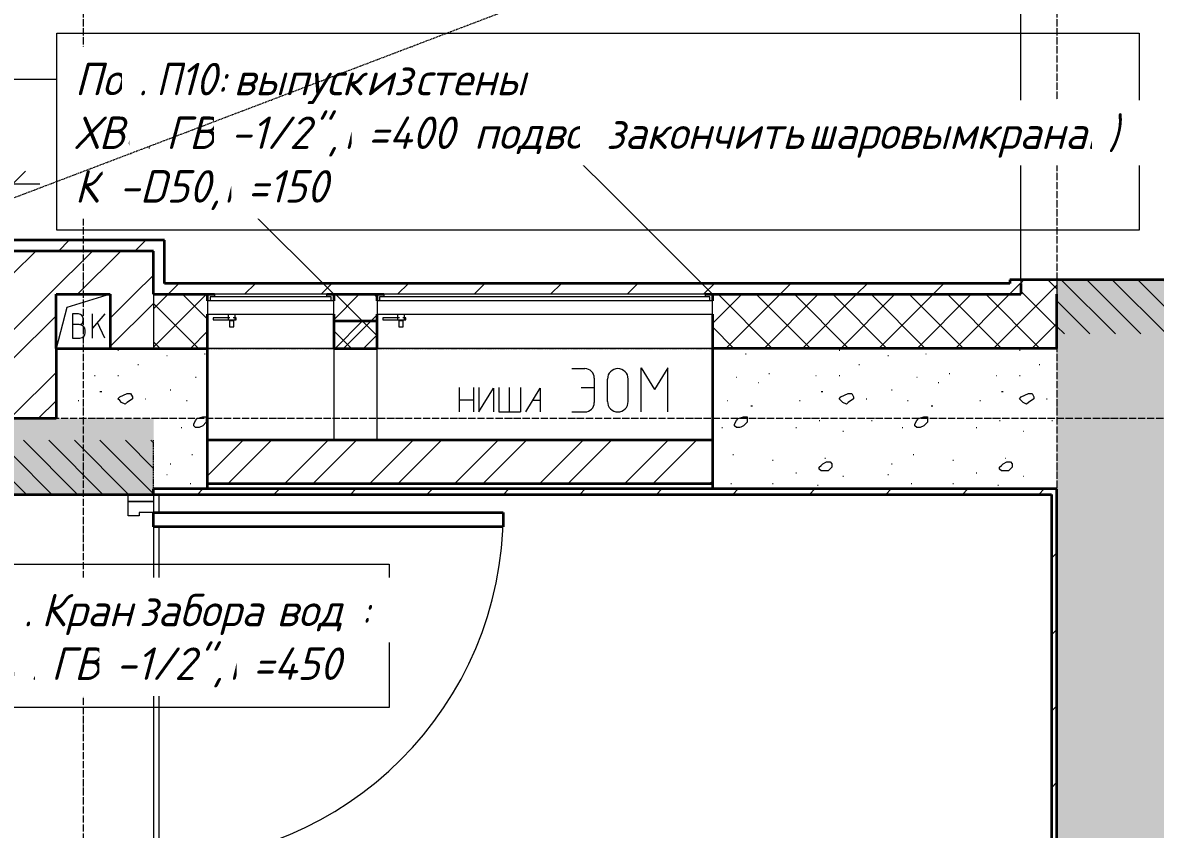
# Model space of a CAD drawing. Header units: millimetres. Extents: x -215207 to 92095, y -30385 to 123050.
# Drawn here: x 66396 to 69537, y 19921 to 22159 of the extents above; entities that cross this region are included whole.
import ezdxf

# ---------------------------------------------------------------- set-up
doc = ezdxf.new("R2010")
doc.units = ezdxf.units.MM
for name, pattern in [('ADSK_Линия сетки', [25, 20, -2.5, 0, -2.5]), ('ADSK_Сверху', [4.5, 3, -1.5]), ('ADSK_Штриховая_ш2 п1_5', [4.5, 3, -1.5])]:
    doc.linetypes.add(name, pattern=pattern)
for name, color, linetype, lineweight in [('Аннотация', 7, 'Continuous', 20), ('Двери', 7, 'Continuous', 9), ('Линии', 7, 'Continuous', 9), ('Оборудование', 7, 'Continuous', 20), ('Оси', 7, 'Continuous', 9), ('Размеры', 7, 'Continuous', 9), ('Стены внутренние', 7, 'Continuous', 20), ('Стены наружные', 7, 'Continuous', 20), ('Стены штриховка', 7, 'Continuous', 9)]:
    doc.layers.add(name, color=color, linetype=linetype, lineweight=lineweight)
doc.layers.add('Двери открывание', color=7, linetype='Continuous', lineweight=9, true_color=0xc0c0c0)
doc.styles.add('GOST Common_2', font='GOST_Common.ttf', dxfattribs={"width": 0.9, "height": 90})
doc.styles.add('GOST Common_I_1', font='GOST_Common Italic.ttf', dxfattribs={"height": 50})
doc.dimstyles.new('ADSK_Основной_1_8_мм_синий', dxfattribs={"dimscale": 304.8, "dimtxt": 90.51435, "dimasz": 0.231955, "dimexe": 0.246063, "dimexo": 0.246063, "dimgap": 0.049213, "dimtad": 1, "dimdec": 0, "dimdsep": 46, "dimtxsty": 'GOST Common_2', "dimblk1": 'OBLIQUE', "dimblk2": 'OBLIQUE', "dimsah": 1, "dimcen": 0.09, "dimdle": 0.246063, "dimazin": 2, "dimtfac": 1, "dimtdec": 4, "dimtix": 1, "dimtmove": 0, "dimatfit": 3, "dimfxl": 0, "dimtvp": 1, "dimtolj": 1, "dimtzin": 0, "dimlwd": 20, "dimlwe": 20, "dimarcsym": 0})
pattern_1 = [(0, (42335, 35), (500, 500), [1.676, -498.324]), (0, (42105, 55), (500, 500), [1.676, -498.324]), (0, (42110, 135), (500, 500), [5, -495]), (0, (42235, 115), (500, 500), [1.676, -498.324]), (0, (42465, 185), (500, 500), [1.676, -498.324]), (0, (42160, 250), (500, 500), [1.676, -498.324]), (0, (42055, 265), (500, 500), [1.676, -498.324]), (0, (42160, 180), (500, 500), [1.676, -498.324]), (0, (42215, 210), (500, 500), [1.676, -498.324]), (0, (42170, 25), (500, 500), [1.676, -498.324]), (0, (42250, 55), (500, 500), [1.676, -498.324]), (0, (42345, 265), (500, 500), [1.676, -498.324]), (0, (42425, 320), (500, 500), [1.676, -498.324]), (0, (42170, 400), (500, 500), [1.676, -498.324]), (0, (42230, 310), (500, 500), [1.676, -498.324]), (0, (42360, 380), (500, 500), [1.676, -498.324]), (0, (42415, 95), (500, 500), [5, -495]), (0, (42435, 160), (500, 500), [1.676, -498.324]), (0, (42350, 110), (500, 500), [1.676, -498.324]), (0, (42475, 380), (500, 500), [1.676, -498.324]), (0, (42400, 240), (500, 500), [1.676, -498.324]), (0, (42375, 175), (500, 500), [1.676, -498.324]), (0, (42305, 140), (500, 500), [1.676, -498.324]), (0, (42185, 335), (500, 500), [1.676, -498.324]), (0, (42125, 325), (500, 500), [1.676, -498.324]), (0, (42040, 410), (500, 500), [1.676, -498.324]), (0, (42295, 405), (500, 500), [1.676, -498.324]), (0, (42280, 325), (500, 500), [1.676, -498.324]), (0, (42295, 235), (500, 500), [1.676, -498.324]), (0, (42095, 180), (500, 500), [1.676, -498.324]), (0, (42050, 110), (500, 500), [1.676, -498.324]), (0, (42040, 35), (500, 500), [1.676, -498.324]), (0, (42435, 285), (500, 500), [1.676, -498.324]), (0, (42475, 445), (500, 500), [1.676, -498.324]), (0, (42365, 460), (500, 500), [1.676, -498.324]), (0, (42305, 435), (500, 500), [1.676, -498.324]), (0, (42120, 450), (500, 500), [1.676, -498.324]), (0, (42035, 330), (500, 500), [1.676, -498.324]), (0, (42100, 375), (500, 500), [1.676, -498.324]), (45, (42160, 115), (0, 499.9994), [7.071, -700.035]), (26.565, (42165, 120), (500.0009, 500), [11.181, -1106.854]), (26.565, (42175, 125), (500.0009, 500), [11.181, -1106.854]), (0, (42185, 130), (500, 500), [10, -490]), (296.565, (42195, 130), (500, -500.0009), [11.181, -1106.854]), (270, (42200, 120), (500, -500), [5, -495]), (213.69, (42200, 115), (-500.0004, -499.99923), [18.028, -1784.748]), (225, (42185, 105), (6e-14, -499.9994), [7.071, -700.035]), (153.435, (42180, 100), (-500.0005, -0.0004), [11.181, -1106.854]), (135, (42170, 105), (-499.9994, 6e-14), [7.071, -700.035]), (135, (42165, 110), (-499.9994, 6e-14), [7.071, -700.035]), (270, (42405, 65), (500, -500), [10, -490]), (45, (42375, 55), (0, 499.9994), [7.071, -700.035]), (225, (42405, 50), (6e-14, -499.9994), [14.142, -692.964]), (180, (42385, 35), (-500, -500), [10, -490]), (90, (42370, 40), (-500, 500), [5, -495]), (135, (42375, 35), (-499.9994, 6e-14), [7.071, -700.035]), (63.435, (42370, 45), (-0.0004, 500.0005), [11.181, -1106.854]), (206.565, (42395, 40), (-500.0009, -500), [11.181, -1106.854]), (270, (42405, 55), (500, -500), [5, -495]), (0, (42395, 65), (500, 500), [10, -490]), (18.435, (42380, 60), (999.99934, 500.00095), [15.811, -1565.327]), (296.565, (42365, 365), (500, -500.0009), [11.181, -1106.854]), (45, (42335, 355), (0, 499.9994), [7.071, -700.035]), (225, (42365, 350), (6e-14, -499.9994), [14.142, -692.964]), (153.435, (42345, 335), (-500.0005, -0.0004), [11.181, -1106.854]), (90, (42330, 340), (-500, 500), [5, -495]), (180, (42335, 340), (-500, -500), [5, -495]), (63.435, (42330, 345), (-0.0004, 500.0005), [11.181, -1106.854]), (206.565, (42355, 340), (-500.0009, -500), [11.181, -1106.854]), (225, (42370, 355), (6e-14, -499.9994), [7.071, -700.035]), (0, (42355, 365), (500, 500), [10, -490]), (18.435, (42340, 360), (999.99934, 500.00095), [15.811, -1565.327]), (315, (42135, 440), (499.9994, 0), [7.071, -700.035]), (45, (42110, 430), (0, 499.9994), [7.071, -700.035]), (225, (42140, 425), (6e-14, -499.9994), [14.142, -692.964]), (180, (42120, 415), (-500, -500), [10, -490]), (90, (42105, 420), (-500, 500), [5, -495]), (135, (42110, 415), (-499.9994, 6e-14), [7.071, -700.035]), (45, (42105, 425), (0, 499.9994), [7.071, -700.035]), (180, (42130, 415), (-500, -500), [10, -490]), (270, (42140, 435), (500, -500), [10, -490]), (0, (42125, 440), (500, 500), [10, -490]), (26.565, (42115, 435), (500.0009, 500), [11.181, -1106.854])]
pattern_2 = [(45, (0, 0), (-35.3553, 35.3553), [])]
pattern_3 = [(45, (42000, 8e-11), (-53.03301, 53.03301), []), (135, (42000, 8e-11), (-53.03301, -53.03301), [])]
pattern_4 = [(45, (42000, 8e-11), (-117.8655, 117.8655), []), (45, (42078.58, 8e-11), (-117.8655, 117.8655), [])]
pattern_5 = [(45, (42000, 8e-11), (-106.066, 106.066), [])]

# ---------------------------------------------------------------- blocks, each defined once
blk = doc.blocks.new('Дверь_Alumark_однопольная с глухим окном_S50 - Дн-4_1_1220х2650 Л_Антипаника-5120931-План 1 этажа _Пищеблок_ - Привязка мокрых точек')
at = {"layer": 'Двери', "lineweight": 20, "true_color": 0xff0000}
h = blk.add_hatch(dxfattribs=at)
h.set_pattern_fill('FP_14', color=1, style=0, pattern_type=2)
h.set_pattern_definition(pattern_2)
h.paths.add_polyline_path([(885, -275), (885, 275), (735, 275), (735, -275)])
h.paths.add_polyline_path([(-485, 275), (-635, 275), (-635, -275), (-485, -275)])
at = {"layer": 'Двери', "lineweight": 35}
for p, q in [((651, 1387), (642, 1387)), ((642, 1387), (642, 1377)), ((651, 1293), (651, 1387)), ((610, 1367), (601, 1367)), ((601, 1367), (601, 1293)), ((642, 1377), (610, 1377)), ((610, 1377), (610, 1367)), ((601, 1293), (618, 1293)), ((618, 1293), (618, 1311)), ((618, 1311), (642, 1311)), ((642, 1311), (642, 1293)), ((642, 1293), (651, 1293)), ((601, 389), (601, 315)), ((601, 389), (618, 389)), ((618, 389), (618, 371)), ((642, 389), (651, 389)), ((642, 371), (642, 389)), ((651, 295), (651, 389)), ((618, 371), (642, 371)), ((601, 315), (610, 315)), ((610, 315), (610, 305)), ((610, 305), (642, 305)), ((642, 305), (642, 295)), ((642, 295), (651, 295))]:
    blk.add_line(p, q, dxfattribs=at)
at = {"layer": 'Двери'}
for p, q in [((601, 1293), (601, 389)), ((618, 371), (618, 1311)), ((618, 1311), (642, 1311)), ((642, 1311), (642, 371)), ((651, 389), (651, 1293)), ((642, 371), (618, 371)), ((-485, 275), (-485, 225)), ((-465, 275), (-485, 275)), ((-465, 225), (-465, 275)), ((-426, 275), (-465, 275)), ((-465, 275), (-465, 225)), ((-426, 266), (-426, 275)), ((-411, 266), (-426, 266)), ((-411, 234), (-411, 266)), ((676, 266), (661, 266)), ((661, 266), (661, 234)), ((676, 275), (676, 266)), ((715, 275), (676, 275)), ((735, 275), (715, 275)), ((715, 275), (715, 225)), ((715, 225), (715, 275)), ((735, 225), (735, 275)), ((-485, 225), (-465, 225)), ((-465, 225), (-401, 225)), ((-401, 234), (-411, 234)), ((-401, 225), (-401, 234)), ((661, 234), (651, 234)), ((651, 234), (651, 225)), ((651, 225), (715, 225)), ((715, 225), (735, 225))]:
    blk.add_line(p, q, dxfattribs=at)
at = {"layer": 'Двери', "linetype": 'ADSK_Штриховая_ш2 п1_5'}
for p, q in [((-485, 275), (-635, 275)), ((-485, -275), (-485, 275)), ((885, 275), (735, 275)), ((735, 275), (735, -275)), ((-635, -275), (-485, -275)), ((735, -275), (885, -275))]:
    blk.add_line(p, q, dxfattribs=at)
at = {"layer": 'Двери открывание'}
blk.add_arc((671, 295), 1092, 91.0494, 180, dxfattribs=at)
blk = doc.blocks.new('AC_Дверь_Однопольная_Стальная - Дв-18_3__1_1840х1070h_Пр_Металл EI30-7893371-План 1 этажа _Пищеблок_ - Привязка мокрых точек')
at = {"layer": 'Двери', "lineweight": 20, "true_color": 0xff0000}
h = blk.add_hatch(dxfattribs=at)
h.set_pattern_fill('FP_14', color=1, style=0, pattern_type=2)
h.set_pattern_definition(pattern_2)
h.paths.add_polyline_path([(685, -163), (684.7, 195), (535, 195), (535, -195), (685, -195)])
h.paths.add_polyline_path([(-535, -163), (-535, 195), (-685, 195), (-685, -195), (-535, -195)])
at = {"layer": 'Двери', "lineweight": 35}
for p, q in [((-485, 1165), (-445, 1165)), ((-485, 195), (-485, 1165)), ((-445, 1165), (-445, 195)), ((-445, 195), (-485, 195))]:
    blk.add_line(p, q, dxfattribs=at)
at = {"layer": 'Двери', "linetype": 'ADSK_Штриховая_ш2 п1_5'}
for p, q in [((-535, 195), (-685, 195)), ((-535, -195), (-535, 195)), ((685, 195), (535, 195)), ((535, 195), (535, -195)), ((-685, -195), (-535, -195)), ((535, -195), (685, -195))]:
    blk.add_line(p, q, dxfattribs=at)
at = {"layer": 'Двери'}
for p, q in [((-535, 195), (-515, 195)), ((-535, 125), (-535, 195)), ((-515, 195), (-485, 195)), ((-515, 125), (-515, 195)), ((-515, 195), (-515, 125)), ((-485, 195), (-485, 155)), ((485, 195), (515, 195)), ((485, 155), (485, 195)), ((515, 195), (515, 125)), ((515, 195), (535, 195)), ((515, 125), (515, 195)), ((535, 195), (535, 125)), ((-485, 155), (-475, 155)), ((-475, 155), (-475, 125)), ((475, 155), (485, 155)), ((475, 125), (475, 155)), ((-515, 125), (-535, 125)), ((-475, 125), (-515, 125)), ((515, 125), (475, 125)), ((535, 125), (515, 125))]:
    blk.add_line(p, q, dxfattribs=at)
blk.add_arc((-485, 195), 970, 0, 90, dxfattribs=at)
blk = doc.blocks.new('Люк _Пчела_ EI 60 однодверный под покраску - Лк-9л_э__2100х930-6694528-План 1 этажа _Пищеблок_ - Привязка мокрых точек')
at = {"layer": 'Оборудование'}
for p, q in [((590, 75), (-67.6, 732.6)), ((-333, 67), (-333, 57.3)), ((582, 68), (-332, 68)), ((571, 75), (-321, 75)), ((-321, 75), (-321, 69.5)), ((571, 69.5), (571, 75)), ((583, 57.3), (583, 67)), ((-340, 56.4), (-340, 20)), ((589.1, 57.3), (-339.1, 57.3)), ((590, 20), (590, 56.4)), ((-340, 20), (590, 20)), ((-278.3, 9.6), (-324.2, 9.6)), ((-324.2, 9.6), (-324.2, 4.6)), ((-324.2, 4.6), (-278.3, 4.6)), ((-283.2, 20), (-283.2, 4.1)), ((-283.2, 4.1), (-263.9, 4.1)), ((-281.6, 4.1), (-279.6, 2.1)), ((-279.6, 2.1), (-279.6, -15.3)), ((-279.6, 2.1), (-267.4, 2.1)), ((-260.4, 9.6), (-268.7, 9.6)), ((-268.7, 4.6), (-260.4, 4.6)), ((-267.4, 2.1), (-265.4, 4.1)), ((-267.4, -15.3), (-267.4, 2.1)), ((-263.9, 4.1), (-263.9, 20)), ((-260.4, 4.6), (-260.4, 9.6)), ((-279.6, -15.3), (-267.4, -15.3))]:
    blk.add_line(p, q, dxfattribs=at)
for points, knots in [([(-332, 68), (-332.1, 68), (-332.3, 68), (-332.4, 67.9), (-332.5, 67.9), (-332.6, 67.8), (-332.8, 67.7), (-332.9, 67.5), (-333, 67.3), (-333, 67.1), (-333, 67)], [0, 0, 0, 0, 0.166667, 0.25, 0.333333, 0.416667, 0.541667, 0.666667, 0.833333, 1, 1, 1, 1]), ([(-321, 69.5), (-321, 69.4), (-321, 69.2), (-321.1, 68.9), (-321.2, 68.8), (-321.3, 68.6), (-321.4, 68.4), (-321.6, 68.3), (-321.8, 68.2), (-321.9, 68.1), (-322.2, 68), (-322.4, 68), (-322.5, 68)], [0, 0, 0, 0, 0.166667, 0.25, 0.333333, 0.416667, 0.5, 0.583333, 0.666667, 0.75, 0.833333, 1, 1, 1, 1]), ([(572.5, 68), (572.4, 68), (572.2, 68), (571.9, 68.1), (571.8, 68.2), (571.6, 68.3), (571.4, 68.4), (571.3, 68.6), (571.2, 68.8), (571.1, 68.9), (571, 69.2), (571, 69.4), (571, 69.5)], [-1, -1, -1, -1, -0.833333, -0.75, -0.666667, -0.583333, -0.5, -0.416667, -0.333333, -0.25, -0.166667, 0, 0, 0, 0]), ([(583, 67), (583, 67.1), (583, 67.3), (582.9, 67.5), (582.8, 67.7), (582.6, 67.8), (582.5, 67.9), (582.4, 67.9), (582.3, 68), (582.1, 68), (582, 68)], [-1, -1, -1, -1, -0.833333, -0.666667, -0.541667, -0.416667, -0.333333, -0.25, -0.166667, 0, 0, 0, 0]), ([(-339.1, 57.3), (-339.2, 57.3), (-339.3, 57.3), (-339.4, 57.2), (-339.6, 57.2), (-339.7, 57), (-339.9, 56.8), (-340, 56.6), (-340, 56.5), (-340, 56.4)], [0, 0, 0, 0, 0.166667, 0.25, 0.333333, 0.5, 0.666667, 0.833333, 1, 1, 1, 1]), ([(590, 56.4), (590, 56.5), (590, 56.6), (589.9, 56.8), (589.7, 57), (589.6, 57.2), (589.4, 57.2), (589.3, 57.3), (589.2, 57.3), (589.1, 57.3)], [-1, -1, -1, -1, -0.833333, -0.666667, -0.5, -0.333333, -0.25, -0.166667, 0, 0, 0, 0])]:
    blk.add_open_spline(points, degree=3, knots=knots, dxfattribs=at)
blk = doc.blocks.new('ADSK_Дверь_Проем - ADSK_Дверь_Проем-6810065-План 1 этажа _Пищеблок_ - Привязка мокрых точек')
at = {"layer": 'Двери', "linetype": 'ADSK_Штриховая_ш2 п1_5'}
for p, q in [((-700, 195), (700, 195)), ((-700, -195), (700, -195))]:
    blk.add_line(p, q, dxfattribs=at)
blk = doc.blocks.new('Люк _Пчела_ EI 60 однодверный под покраску - Лк-5л_Э__2100х350-6810712-План 1 этажа _Пищеблок_ - Привязка мокрых точек')
at = {"layer": 'Оборудование'}
for p, q in [((300, 75), (52.5, 322.5)), ((-43, 67), (-43, 57.3)), ((292, 68), (-42, 68)), ((281, 75), (-31, 75)), ((-31, 75), (-31, 69.5)), ((281, 69.5), (281, 75)), ((293, 57.3), (293, 67)), ((-50, 56.4), (-50, 20)), ((299.1, 57.3), (-49.1, 57.3)), ((300, 20), (300, 56.4)), ((-50, 20), (300, 20)), ((11.7, 9.6), (-34.2, 9.6)), ((-34.2, 9.6), (-34.2, 4.6)), ((-34.2, 4.6), (11.7, 4.6)), ((6.8, 20), (6.8, 4.1)), ((6.8, 4.1), (26.1, 4.1)), ((8.4, 4.1), (10.4, 2.1)), ((10.4, 2.1), (10.4, -15.3)), ((10.4, 2.1), (22.6, 2.1)), ((29.6, 9.6), (21.3, 9.6)), ((21.3, 4.6), (29.6, 4.6)), ((22.6, 2.1), (24.6, 4.1)), ((22.6, -15.3), (22.6, 2.1)), ((26.1, 4.1), (26.1, 20)), ((29.6, 4.6), (29.6, 9.6)), ((10.4, -15.3), (22.6, -15.3))]:
    blk.add_line(p, q, dxfattribs=at)
for points, knots in [([(-42, 68), (-42.1, 68), (-42.3, 68), (-42.4, 67.9), (-42.5, 67.9), (-42.6, 67.8), (-42.8, 67.7), (-42.9, 67.5), (-43, 67.3), (-43, 67.1), (-43, 67)], [0, 0, 0, 0, 0.166667, 0.25, 0.333333, 0.416667, 0.541667, 0.666667, 0.833333, 1, 1, 1, 1]), ([(-31, 69.5), (-31, 69.4), (-31, 69.2), (-31.1, 68.9), (-31.2, 68.8), (-31.3, 68.6), (-31.4, 68.4), (-31.6, 68.3), (-31.8, 68.2), (-31.9, 68.1), (-32.2, 68), (-32.4, 68), (-32.5, 68)], [0, 0, 0, 0, 0.166667, 0.25, 0.333333, 0.416667, 0.5, 0.583333, 0.666667, 0.75, 0.833333, 1, 1, 1, 1]), ([(282.5, 68), (282.4, 68), (282.2, 68), (281.9, 68.1), (281.8, 68.2), (281.6, 68.3), (281.4, 68.4), (281.3, 68.6), (281.2, 68.8), (281.1, 68.9), (281, 69.2), (281, 69.4), (281, 69.5)], [-1, -1, -1, -1, -0.833333, -0.75, -0.666667, -0.583333, -0.5, -0.416667, -0.333333, -0.25, -0.166667, 0, 0, 0, 0]), ([(293, 67), (293, 67.1), (293, 67.3), (292.9, 67.5), (292.8, 67.7), (292.6, 67.8), (292.5, 67.9), (292.4, 67.9), (292.3, 68), (292.1, 68), (292, 68)], [-1, -1, -1, -1, -0.833333, -0.666667, -0.541667, -0.416667, -0.333333, -0.25, -0.166667, 0, 0, 0, 0]), ([(-49.1, 57.3), (-49.2, 57.3), (-49.3, 57.3), (-49.4, 57.2), (-49.6, 57.2), (-49.7, 57), (-49.9, 56.8), (-50, 56.6), (-50, 56.5), (-50, 56.4)], [0, 0, 0, 0, 0.166667, 0.25, 0.333333, 0.5, 0.666667, 0.833333, 1, 1, 1, 1]), ([(300, 56.4), (300, 56.5), (300, 56.6), (299.9, 56.8), (299.7, 57), (299.6, 57.2), (299.4, 57.2), (299.3, 57.3), (299.2, 57.3), (299.1, 57.3)], [-1, -1, -1, -1, -0.833333, -0.666667, -0.5, -0.333333, -0.25, -0.166667, 0, 0, 0, 0])]:
    blk.add_open_spline(points, degree=3, knots=knots, dxfattribs=at)
blk = doc.blocks.new('_Oblique')
at = {"color": 0, "linetype": 'ByBlock', "lineweight": -2}
blk.add_line((-0.5, -0.5), (0.5, 0.5), dxfattribs=at)
blk = doc.blocks.new('*D742')
at = {"layer": 'Defpoints', "color": 0, "transparency": 16777216}
for p in [(66369, 21711.9), (66094, 21615.3), (66369, 21525.3)]:
    blk.add_point(p, dxfattribs=at)
at = {"layer": 'Размеры', "color": 0, "lineweight": 20, "transparency": 16777216}
for p, q in [((66094, 21690.3), (66094, 21786.9)), ((66369, 21600.3), (66369, 21786.9)), ((66019, 21711.9), (66444, 21711.9))]:
    blk.add_line(p, q, dxfattribs=at)
at = {"layer": 'Размеры', "color": 0, "lineweight": 20, "transparency": 16777216, "xscale": 70.7, "yscale": 70.7, "zscale": 70.7, "rotation": 180}
blk.add_blockref('_Oblique', (66094, 21711.9), dxfattribs=at)
at = {"layer": 'Размеры', "color": 0, "lineweight": 20, "transparency": 16777216, "xscale": 70.7, "yscale": 70.7, "zscale": 70.7}
blk.add_blockref('_Oblique', (66369, 21711.9), dxfattribs=at)
at = {"layer": 'Размеры', "color": 0, "lineweight": 20, "transparency": 16777216, "insert": (66231.5, 21771.9), "char_height": 90, "width": 204.348, "attachment_point": 5, "style": 'GOST Common_2'}
blk.add_mtext('\\A1;275', dxfattribs=at)

msp = doc.modelspace()

# ---------------------------------------------------------------- hatches: boundary and pattern name
at = {"layer": 'Стены внутренние', "lineweight": 9, "true_color": 0xc0c0c0}
h = msp.add_hatch(dxfattribs=at)
h.set_pattern_fill('FP_1', color=9, style=0, pattern_type=2)
h.set_pattern_definition(pattern_1)
h.paths.add_polyline_path([(69562, 14810.3), (69814, 14810.3), (69814, 18000.3), (69264, 18000.3), (69264, 14810.3)])
h.paths.add_polyline_path([(69814, 19700.3), (69814, 21445.3), (69264, 21445.3), (69264, 19700.3), (69764, 19700.3)])
h.paths.add_polyline_path([(69814, 22665.3), (69814, 26760.3), (69264, 26760.3), (69264, 22665.3), (69764, 22665.3)])
at = {"layer": 'Стены внутренние', "lineweight": 9}
h = msp.add_hatch(dxfattribs=at)
h.set_pattern_fill('FP_16', color=256, style=0, pattern_type=2)
h.set_pattern_definition(pattern_3)
h.paths.add_polyline_path([(69260.2, 21405.3), (69264, 21405.3), (69264, 21445.3), (69164, 21445.3), (69164, 21405.3)])
h.paths.add_polyline_path([(69164, 22665.3), (69264, 22665.3), (69264, 22705.3), (69164, 22705.3)])
h = msp.add_hatch(dxfattribs=at)
h.set_pattern_fill('FP_16', color=256, style=0, pattern_type=2)
h.set_pattern_definition(pattern_3)
h.paths.add_polyline_path([(67354.1, 21255.3), (67379, 21255.3), (67379, 21405.3), (67259, 21405.3), (67259, 21255.3)])
h.paths.add_polyline_path([(66877.5, 21255.3), (66909, 21255.3), (66909, 21405.3), (66759, 21405.3), (66759, 21255.3)])
h.paths.add_polyline_path([(69264, 21255.3), (69264, 21405.3), (68309, 21405.3), (68309, 21255.3), (69260.2, 21255.3)])
at = {"layer": 'Стены внутренние', "lineweight": 9, "true_color": 0xc0c0c0}
h = msp.add_hatch(dxfattribs=at)
h.set_pattern_fill('FP_1', color=9, style=0, pattern_type=2)
h.set_pattern_definition(pattern_1)
h.paths.add_polyline_path([(68309, 20865.3), (69264, 20865.3), (69264, 21255.3), (68309, 21255.3), (68309, 21062.2)])
h.paths.add_polyline_path([(66909, 20865.3), (66909, 21255.3), (66489, 21255.3), (66489, 21060.3), (66759, 21060.3), (66759, 20865.3)])
h = msp.add_hatch(dxfattribs=at)
h.set_pattern_fill('FP_1', color=9, style=0, pattern_type=2)
h.set_pattern_definition(pattern_1)
h.paths.add_polyline_path([(66401, 15360.3), (66759, 15360.3), (66759, 19735.3), (66369, 19735.3), (66369, 15360.3)])
h.paths.add_polyline_path([(66759, 20850.3), (66759, 21060.3), (66369, 21060.3), (66369, 20850.3), (66689, 20850.3)])
at = {"layer": 'Стены наружные', "lineweight": 9}
h = msp.add_hatch(dxfattribs=at)
h.set_pattern_fill('FP_22', color=256, style=0, pattern_type=2)
h.set_pattern_definition(pattern_5)
h.paths.add_polyline_path([(69134, 21435.3), (69164, 21435.3), (69164, 21445.3), (69134, 21445.3)])
h.paths.add_polyline_path([(69134, 22665.3), (69164, 22665.3), (69164, 22705.3), (69134, 22705.3), (69134, 22675.3)])
h = msp.add_hatch(dxfattribs=at)
h.set_pattern_fill('FP_22', color=256, style=0, pattern_type=2)
h.set_pattern_definition(pattern_5)
h.paths.add_polyline_path([(66759, 21525.3), (66759, 21555.3), (66369, 21555.3), (66369, 21525.3), (66401, 21525.3)])
h = msp.add_hatch(dxfattribs=at)
h.set_pattern_fill('FP_13', color=256, style=0, pattern_type=2)
h.set_pattern_definition(pattern_4)
h.paths.add_polyline_path([(66401, 21405.3), (66759, 21405.3), (66759, 21525.3), (66369, 21525.3), (66369, 21405.3)])
h = msp.add_hatch(dxfattribs=at)
h.set_pattern_fill('FP_22', color=256, style=0, pattern_type=2)
h.set_pattern_definition(pattern_5)
h.paths.add_polyline_path([(67532.8, 21405.3), (69164, 21405.3), (69164, 21435.3), (66759, 21435.3), (66759, 21405.3), (67473.2, 21405.3)])
h = msp.add_hatch(dxfattribs=at)
h.set_pattern_fill('FP_13', color=256, style=0, pattern_type=2)
h.set_pattern_definition(pattern_4)
h.paths.add_polyline_path([(66401, 21060.3), (66489, 21060.3), (66489, 21405.3), (66369, 21405.3), (66369, 21060.3)])
h = msp.add_hatch(dxfattribs=at)
h.set_pattern_fill('FP_13', color=256, style=0, pattern_type=2)
h.set_pattern_definition(pattern_4)
h.paths.add_polyline_path([(66759, 21255.3), (66759, 21405.3), (66639, 21405.3), (66639, 21255.3)])
h = msp.add_hatch(dxfattribs=at)
h.set_pattern_fill('FP_13', color=256, style=0, pattern_type=2)
h.set_pattern_definition(pattern_4)
h.paths.add_polyline_path([(67354.1, 21255.3), (67379, 21255.3), (67379, 21330.3), (67259, 21330.3), (67259, 21255.3)])
h = msp.add_hatch(dxfattribs=at)
h.set_pattern_fill('FP_13', color=256, style=0, pattern_type=2)
h.set_pattern_definition(pattern_4)
h.paths.add_polyline_path([(66909, 20880.3), (68309, 20880.3), (68309, 21000.3), (66909, 21000.3)])
h = msp.add_hatch(dxfattribs=at)
h.set_pattern_fill('FP_22', color=256, style=0, pattern_type=2)
h.set_pattern_definition(pattern_5)
h.paths.add_polyline_path([(68307.1, 20850.3), (69249, 20850.3), (69249, 20865.3), (66759, 20865.3), (66759, 20850.3), (67354.1, 20850.3)])
h = msp.add_hatch(dxfattribs=at)
h.set_pattern_fill('FP_22', color=256, style=0, pattern_type=2)
h.set_pattern_definition(pattern_5)
h.paths.add_polyline_path([(69249, 19835.3), (69264, 19835.3), (69264, 20865.3), (69249, 20865.3), (69249, 19850.3)])

# ---------------------------------------------------------------- linework, layer by layer
at = {"lineweight": 20}
for p, q in [((66639, 21405.3), (66518.6, 21368.6)), ((66518.6, 21368.6), (66489, 21255.3)), ((66551.3, 21350.7), (66534.6, 21350.7)), ((66534.6, 21350.7), (66534.6, 21284)), ((66564.2, 21332.2), (66564.2, 21337.7)), ((66623.5, 21350.7), (66590.1, 21311)), ((66590.1, 21284), (66590.1, 21350.7)), ((66553.1, 21321.1), (66534.6, 21321.1)), ((66569.8, 21298.8), (66569.8, 21304.4)), ((66623.5, 21284), (66603.5, 21326.9)), ((66534.6, 21284), (66555, 21284)), ((67259, 21255.3), (67259, 21000.3))]:
    msp.add_line(p, q, dxfattribs=at)
for centre, radius, start, end in [((66551.3, 21337.7), 13, 0, 90), ((66553.1, 21332.2), 11.1, 270, 0), ((66553.1, 21304.4), 16.7, 0, 90), ((66555, 21298.8), 14.8, 270, 0)]:
    msp.add_arc(centre, radius, start, end, dxfattribs=at)
at = {"layer": 'Аннотация', "color": 5, "lineweight": 9, "true_color": 0x0000ff}
msp.add_line((66197.3, 22002.3), (66490.5, 22002.3), dxfattribs=at)
at = {"layer": 'Аннотация', "color": 5, "lineweight": 9, "true_color": 0x0000ff, "flags": 128}
for points in [[(66490.5, 22129.7), (69492.6, 22129.7), (69492.6, 21583.2), (66490.5, 21583.2)], [(66171.8, 20656.8), (67412.1, 20656.8), (67412.1, 20258.8), (66171.8, 20258.8)]]:
    msp.add_lwpolyline(points, close=True, dxfattribs=at)
at = {"layer": 'Линии', "lineweight": 20}
for p, q in [((67379, 21000.3), (67379, 21255.3)), ((67379, 21000.3), (67379, 21255.3)), ((67918.8, 21199), (67955.3, 21199)), ((67918.8, 21199), (67955.3, 21199)), ((67981.4, 21172.9), (67981.4, 21105.1)), ((67981.4, 21172.9), (67981.4, 21105.1)), ((68111.8, 21201.6), (68148.4, 21141.6)), ((68111.8, 21079), (68111.8, 21201.6)), ((68111.8, 21201.6), (68148.4, 21141.6)), ((68111.8, 21079), (68111.8, 21201.6)), ((68184.9, 21201.6), (68148.4, 21141.6)), ((68184.9, 21201.6), (68148.4, 21141.6)), ((68184.9, 21079), (68184.9, 21201.6)), ((68184.9, 21079), (68184.9, 21201.6)), ((67606.4, 21146.9), (67606.4, 21079)), ((67606.4, 21146.9), (67606.4, 21079)), ((67646.4, 21146.9), (67646.4, 21079)), ((67646.4, 21146.9), (67646.4, 21079)), ((67661.4, 21146.9), (67661.4, 21079)), ((67661.4, 21146.9), (67661.4, 21079)), ((67661.4, 21079), (67701.4, 21144.7)), ((67661.4, 21079), (67701.4, 21144.7)), ((67701.4, 21144.7), (67701.4, 21079)), ((67701.4, 21144.7), (67701.4, 21079)), ((67716.4, 21146.9), (67716.4, 21079)), ((67716.4, 21146.9), (67716.4, 21079)), ((67746.4, 21079), (67746.4, 21146.9)), ((67746.4, 21079), (67746.4, 21146.9)), ((67776.4, 21146.9), (67776.4, 21079)), ((67776.4, 21146.9), (67776.4, 21079)), ((67791.4, 21079), (67831.4, 21144.7)), ((67791.4, 21079), (67831.4, 21144.7)), ((67831.4, 21144.7), (67831.4, 21079)), ((67831.4, 21144.7), (67831.4, 21079)), ((67944.9, 21146.9), (67981.4, 21146.9)), ((67944.9, 21146.9), (67981.4, 21146.9)), ((68017.9, 21107.7), (68017.9, 21170.3)), ((68017.9, 21107.7), (68017.9, 21170.3)), ((68075.3, 21107.7), (68075.3, 21170.3)), ((68075.3, 21107.7), (68075.3, 21170.3)), ((67606.4, 21112.9), (67646.4, 21112.9)), ((67606.4, 21112.9), (67646.4, 21112.9)), ((67811.4, 21111.9), (67831.4, 21111.9)), ((67811.4, 21111.9), (67831.4, 21111.9)), ((67716.4, 21079), (67776.4, 21079)), ((67716.4, 21079), (67776.4, 21079)), ((67918.8, 21079), (67955.3, 21079)), ((67918.8, 21079), (67955.3, 21079))]:
    msp.add_line(p, q, dxfattribs=at)
for centre, radius, start, end in [((67955.3, 21172.9), 26.1, 0, 90), ((68046.6, 21170.3), 28.7, 0, 180), ((67955.3, 21105.1), 26.1, 270, 0), ((68046.6, 21107.7), 28.7, 180, 0)]:
    msp.add_arc(centre, radius, start, end, dxfattribs=at)
at = {"layer": 'Оси', "linetype": 'ADSK_Линия сетки'}
for p, q in [((66564, 28870.2), (66564, 13115.3)), ((69264, 28870.2), (69264, 13115.3)), ((72421, 21060.3), (57015.2, 21060.3))]:
    msp.add_line(p, q, dxfattribs=at)
at = {"layer": 'Стены внутренние'}
for p, q in [((69164, 21445.3), (69164, 22665.3)), ((69264, 21445.3), (69264, 21405.3)), ((67259, 21255.3), (66909, 21255.3)), ((68309, 21255.3), (67379, 21255.3)), ((66759, 20800.3), (66759, 19830.3))]:
    msp.add_line(p, q, dxfattribs=at)
at = {"layer": 'Стены внутренние', "lineweight": 35}
for p, q in [((69814, 21445.3), (69164, 21445.3)), ((69164, 21435.3), (69164, 21405.3)), ((66909, 21386.9), (66909, 21405.3)), ((67259, 21405.3), (67259, 21386.9)), ((67379, 21386.9), (67379, 21405.3)), ((68309, 21405.3), (68309, 21386.9)), ((69264, 21255.3), (69264, 21405.3)), ((66909, 20865.3), (66909, 21350.3)), ((67259, 21350.3), (67259, 21330.3)), ((67379, 21330.3), (67379, 21350.3)), ((68309, 21350.3), (68309, 20865.3)), ((66489, 21255.3), (66489, 21060.3)), ((66489, 21255.3), (66909, 21255.3)), ((67259, 21255.3), (67379, 21255.3)), ((69264, 21255.3), (68309, 21255.3)), ((66489, 21060.3), (66369, 21060.3)), ((66759, 20850.3), (66759, 20865.3)), ((66369, 20850.3), (66759, 20850.3))]:
    msp.add_line(p, q, dxfattribs=at)
at = {"layer": 'Стены наружные', "lineweight": 35}
for p, q in [((66789, 21555.3), (66339, 21555.3)), ((66789, 21435.3), (66789, 21555.3)), ((66759, 21525.3), (66369, 21525.3)), ((66759, 21405.3), (66759, 21525.3)), ((69134, 21435.3), (66789, 21435.3)), ((69164, 21445.3), (69134, 21445.3)), ((69134, 21445.3), (69134, 21435.3)), ((66489, 21405.3), (66639, 21405.3)), ((66489, 21255.3), (66489, 21405.3)), ((66639, 21405.3), (66639, 21255.3)), ((66759, 21405.3), (66928, 21405.3)), ((67240, 21405.3), (67398, 21405.3)), ((68290, 21405.3), (69164, 21405.3)), ((67379, 21330.3), (67259, 21330.3)), ((67259, 21330.3), (67259, 21255.3)), ((67379, 21255.3), (67379, 21330.3)), ((68309, 21000.3), (66909, 21000.3)), ((69264, 20865.3), (66759, 20865.3)), ((66909, 20880.3), (68309, 20880.3)), ((69264, 19700.3), (69264, 20865.3)), ((66759, 20850.3), (69249, 20850.3)), ((69249, 20850.3), (69249, 19850.3))]:
    msp.add_line(p, q, dxfattribs=at)
at = {"layer": 'Стены наружные'}
for p, q in [((66774, 20850.3), (66774, 20800.3)), ((66774, 20760.3), (66774, 19780.3))]:
    msp.add_line(p, q, dxfattribs=at)
at = {"layer": 'Стены штриховка'}
for p, q in [((69164, 21445.3), (69164, 21435.3)), ((66759, 21405.3), (66759, 21255.3))]:
    msp.add_line(p, q, dxfattribs=at)

# ---------------------------------------------------------------- block references
at = {"layer": 'Двери', "linetype": 'ADSK_Штриховая_ш2 п1_5', "rotation": 269.9999999999999}
for name, p in [('Дверь_Alumark_однопольная с глухим окном_S50 - Дн-4_1_1220х2650 Л_Антипаника-5120931-План 1 этажа _Пищеблок_ - Привязка мокрых точек', (69539, 22180.3)), ('AC_Дверь_Однопольная_Стальная - Дв-18_3__1_1840х1070h_Пр_Металл EI30-7893371-План 1 этажа _Пищеблок_ - Привязка мокрых точек', (66564, 20315.3))]:
    msp.add_blockref(name, p, dxfattribs=at)
at = {"layer": 'Двери'}
msp.add_blockref('ADSK_Дверь_Проем - ADSK_Дверь_Проем-6810065-План 1 этажа _Пищеблок_ - Привязка мокрых точек', (67609, 21060.3), dxfattribs=at)
at = {"layer": 'Оборудование'}
for name, p in [('Люк _Пчела_ EI 60 однодверный под покраску - Лк-9л_э__2100х930-6694528-План 1 этажа _Пищеблок_ - Привязка мокрых точек', (67719, 21330.3)), ('Люк _Пчела_ EI 60 однодверный под покраску - Лк-5л_Э__2100х350-6810712-План 1 этажа _Пищеблок_ - Привязка мокрых точек', (66959, 21330.3))]:
    msp.add_blockref(name, p, dxfattribs=at)

# ---------------------------------------------------------------- dimensions: what is measured, and where the dimension line sits
at = {"layer": 'Размеры', "color": 5, "lineweight": 20, "true_color": 0x0000ff}
dim = msp.add_linear_dim(base=(66369, 21711.9), p1=(66094, 21615.3), p2=(66369, 21525.3), dimstyle='ADSK_Основной_1_8_мм_синий', override={"dimpost": '<>', "dimfxl": 289.352726}, dxfattribs=at)
dim.commit()
dim.dimension.update_dxf_attribs({"geometry": '*D742', "text_midpoint": (66231.5, 21771.9)})

# ---------------------------------------------------------------- next in the draw order: texts
at = {"layer": 'Аннотация', "color": 5, "lineweight": 9, "true_color": 0x0000ff, "char_height": 90, "width": 212.848, "attachment_point": 1, "style": 'GOST Common_I_1', "bg_fill": 2}
for insert in [(66540.5, 22047.3), (66221.8, 20574.4)]:
    msp.add_mtext('Поз', dxfattribs=dict(at, insert=insert))

# ---------------------------------------------------------------- next in the draw order: texts
at = {"layer": 'Аннотация', "color": 5, "lineweight": 9, "true_color": 0x0000ff, "char_height": 90, "width": 61.329, "attachment_point": 1, "style": 'GOST Common_I_1', "bg_fill": 2}
for insert in [(66716.1, 22047.3), (66397.5, 20574.4)]:
    msp.add_mtext('. ', dxfattribs=dict(at, insert=insert))

# ---------------------------------------------------------------- next in the draw order: texts
at = {"layer": 'Аннотация', "color": 5, "lineweight": 9, "true_color": 0x0000ff, "char_height": 90, "attachment_point": 1, "style": 'GOST Common_I_1', "bg_fill": 2}
for s, insert, width in [('\\fGOST Common|b0|i1|c204|p34|;\\W.9;П', (66766.7, 22047.3), 79.367), ('Кран', (66448.1, 20574.4), 295.823)]:
    msp.add_mtext(s, dxfattribs=dict(at, insert=insert, width=width))

# ---------------------------------------------------------------- next in the draw order: texts
for s, insert, width in [('10: ', (66832.2, 22047.3), 180.38), ('\\fGOST Common|b0|i1|c204|p34|;\\W.9; ', (66692.1, 20574.4), 32.468), ('ХВС', (66221.8, 20425.6), 238.101)]:
    msp.add_mtext(s, dxfattribs=dict(at, insert=insert, width=width))

# ---------------------------------------------------------------- next in the draw order: texts
for s, insert, width in [('выпуск', (66981.1, 22047.3), 411.266), ('ХВС', (66540.5, 21898.5), 238.101), ('забора', (66718.9, 20574.4), 429.304), ('\\fGOST Common|b0|i1|c204|p34|;\\W.9;/', (66418.3, 20425.6), 68.544)]:
    msp.add_mtext(s, dxfattribs=dict(at, insert=insert, width=width))

# ---------------------------------------------------------------- next in the draw order: texts
for s, insert, width in [('\\fGOST Common|b0|i1|c204|p34|;\\W.9; ', (67320.4, 22047.3), 32.468), ('\\fGOST Common|b0|i1|c204|p34|;\\W.9;/', (66737, 21898.5), 68.544), ('\\fGOST Common|b0|i1|c204|p34|;\\W.9; ', (67073.1, 20574.4), 32.468), ('ГВС', (66474.9, 20425.6), 216.456)]:
    msp.add_mtext(s, dxfattribs=dict(at, insert=insert, width=width))

# ---------------------------------------------------------------- next in the draw order: texts
for s, insert, width in [('из', (67347.2, 22047.3), 133.481), ('ГВС', (66793.5, 21898.5), 216.456), ('воды', (67099.9, 20574.4), 285)]:
    msp.add_mtext(s, dxfattribs=dict(at, insert=insert, width=width))

# ---------------------------------------------------------------- next in the draw order: texts
for s, insert, width in [('\\fGOST Common|b0|i1|c204|p34|;\\W.9; ', (67457.3, 22047.3), 32.468), ('КС', (66540.5, 21749.7), 147.911), ('\\fGOST Common|b0|i1|c204|p34|;\\W.9;:', (67335.1, 20574.4), 28.861), ('-1/2", ', (66653.4, 20425.6), 382.405)]:
    msp.add_mtext(s, dxfattribs=dict(at, insert=insert, width=width))

# ---------------------------------------------------------------- next in the draw order: texts
for s, insert, width in [('стены', (67484.1, 22047.3), 364.367), ('-1/2", ', (66972.1, 21898.5), 382.405), ('\\fGOST Common|b0|i1|c204|p34|;\\W.9;Н', (66969, 20425.6), 79.367)]:
    msp.add_mtext(s, dxfattribs=dict(at, insert=insert, width=width))

# ---------------------------------------------------------------- next in the draw order: texts
for s, insert, width in [('\\fGOST Common|b0|i1|c204|p34|;\\W.9;Н', (67287.6, 21898.5), 79.367), ('-D50, ', (66662.6, 21749.7), 353.544), ('=450', (67034.4, 20425.6), 285)]:
    msp.add_mtext(s, dxfattribs=dict(at, insert=insert, width=width))

# ---------------------------------------------------------------- next in the draw order: texts
for s, insert, width in [('=400 (', (67353.1, 21898.5), 357.152), ('\\fGOST Common|b0|i1|c204|p34|;\\W.9;Н', (66954.3, 21749.7), 79.367)]:
    msp.add_mtext(s, dxfattribs=dict(at, insert=insert, width=width))

# ---------------------------------------------------------------- next in the draw order: texts
for s, insert, width in [('подвод', (67647.8, 21898.5), 411.266), ('=150', (67019.8, 21749.7), 256.139)]:
    msp.add_mtext(s, dxfattribs=dict(at, insert=insert, width=width))

# ---------------------------------------------------------------- next in the draw order: texts
at = {"layer": 'Аннотация', "color": 5, "lineweight": 9, "true_color": 0x0000ff, "insert": (67987.1, 21898.5), "char_height": 90, "width": 32.468, "attachment_point": 1, "style": 'GOST Common_I_1', "bg_fill": 2}
msp.add_mtext('\\fGOST Common|b0|i1|c204|p34|;\\W.9; ', dxfattribs=at)

# ---------------------------------------------------------------- next in the draw order: texts
at = {"layer": 'Аннотация', "color": 5, "lineweight": 9, "true_color": 0x0000ff, "insert": (68013.9, 21898.5), "char_height": 90, "width": 645.759, "attachment_point": 1, "style": 'GOST Common_I_1', "bg_fill": 2}
msp.add_mtext('закончить', dxfattribs=at)

# ---------------------------------------------------------------- next in the draw order: texts
at = {"layer": 'Аннотация', "color": 5, "lineweight": 9, "true_color": 0x0000ff, "insert": (68546.7, 21898.5), "char_height": 90, "width": 32.468, "attachment_point": 1, "style": 'GOST Common_I_1', "bg_fill": 2}
msp.add_mtext('\\fGOST Common|b0|i1|c204|p34|;\\W.9; ', dxfattribs=at)

# ---------------------------------------------------------------- next in the draw order: texts
at = {"layer": 'Аннотация', "color": 5, "lineweight": 9, "true_color": 0x0000ff, "insert": (68573.5, 21898.5), "char_height": 90, "width": 533.924, "attachment_point": 1, "style": 'GOST Common_I_1', "bg_fill": 2}
msp.add_mtext('шаровым', dxfattribs=at)

# ---------------------------------------------------------------- next in the draw order: texts
at = {"layer": 'Аннотация', "color": 5, "lineweight": 9, "true_color": 0x0000ff, "insert": (69014.1, 21898.5), "char_height": 90, "width": 32.468, "attachment_point": 1, "style": 'GOST Common_I_1', "bg_fill": 2}
msp.add_mtext('\\fGOST Common|b0|i1|c204|p34|;\\W.9; ', dxfattribs=at)

# ---------------------------------------------------------------- next in the draw order: texts
at = {"layer": 'Аннотация', "color": 5, "lineweight": 9, "true_color": 0x0000ff, "insert": (69040.8, 21898.5), "char_height": 90, "width": 443.734, "attachment_point": 1, "style": 'GOST Common_I_1', "bg_fill": 2}
msp.add_mtext('кранам', dxfattribs=at)

# ---------------------------------------------------------------- next in the draw order: linework, layer by layer
at = {"layer": 'Линии', "linetype": 'ADSK_Сверху'}
msp.add_line((66213.5, 21613), (69263.5, 22773), dxfattribs=at)

# ---------------------------------------------------------------- next in the draw order: texts
at = {"layer": 'Аннотация', "color": 5, "lineweight": 9, "true_color": 0x0000ff, "insert": (69407, 21898.5), "char_height": 90, "width": 39.684, "attachment_point": 1, "style": 'GOST Common_I_1', "bg_fill": 2}
msp.add_mtext('\\fGOST Common|b0|i1|c204|p34|;\\W.9;)', dxfattribs=at)

doc.saveas('drawing.dxf')
